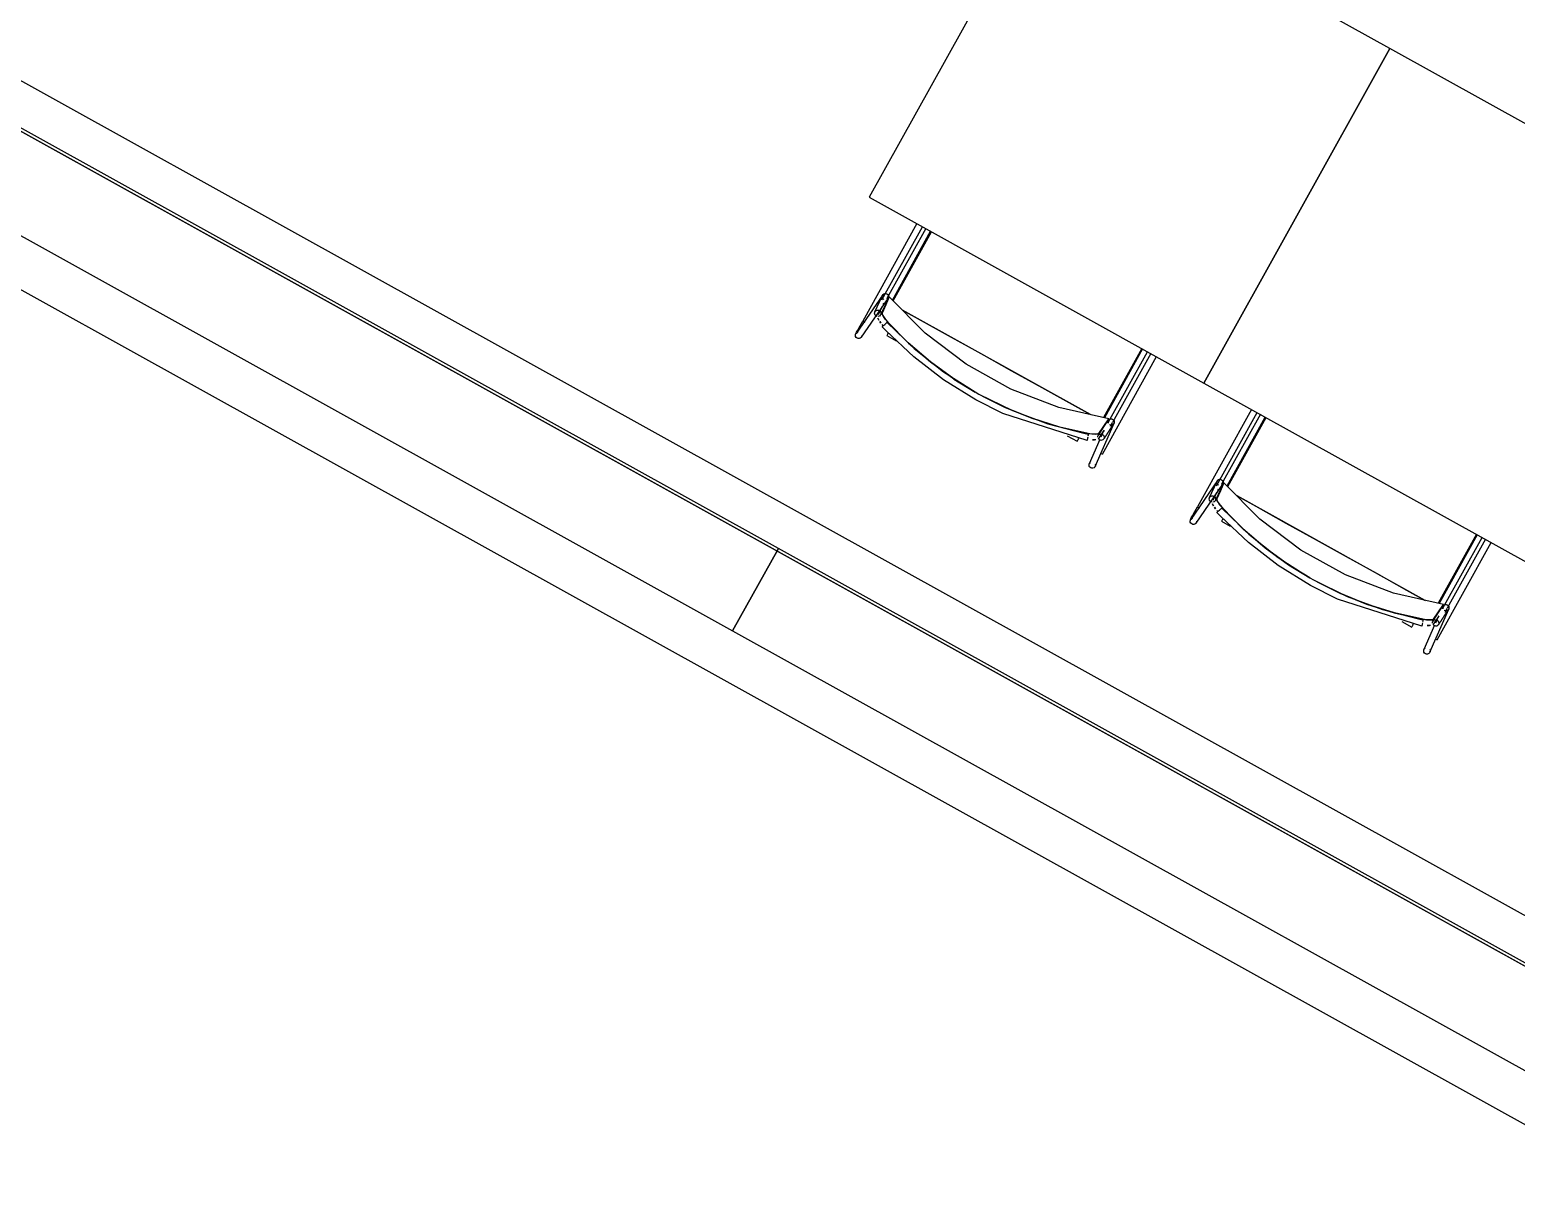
# Model space of a CAD drawing. Header units: metres. Extents: x 2.3 to 42.8, y 0.9 to 31.9.
# Drawn here: x 33 to 33.994, y 18.537 to 19.315 of the extents above; entities that cross this region are included whole.
import ezdxf

# ---------------------------------------------------------------- set-up
doc = ezdxf.new("R2010")
doc.units = ezdxf.units.M
doc.layers.add('ARREDI', color=9, linetype='Continuous')
doc.layers.add('PARETI_STRUTTURE', color=7, linetype='Continuous')

msp = doc.modelspace()

# ---------------------------------------------------------------- linework, layer by layer
at = {"layer": 'ARREDI'}
for points in [[(32.69575, 19.34302), (32.72633, 19.39811), (31.9518, 19.82815), (31.92122, 19.77308), (32.69575, 19.34302), (33.47028, 18.91297), (33.50086, 18.96805), (32.72633, 19.39811)], [(33.68591, 19.4266), (33.56168, 19.20285), (33.78543, 19.07861), (33.90966, 19.30236)], [(33.90967, 19.30236), (33.78543, 19.07861), (34.00918, 18.95438), (34.13342, 19.17813)], [(34.20671, 18.50407), (34.23729, 18.55916), (33.50086, 18.96805), (33.47028, 18.91298)]]:
    msp.add_lwpolyline(points, close=True, dxfattribs=at)
for points in [[(33.57715, 19.13408), (33.60269, 19.18008)], [(33.71519, 19.04491), (33.71849, 19.04981), (33.72178, 19.05473), (33.68839, 19.06227), (33.65638, 19.07448), (33.62641, 19.09113), (33.59912, 19.11184), (33.57506, 19.13619), (33.57263, 19.13081), (33.57021, 19.12541), (33.57034, 19.12454), (33.57112, 19.12302), (33.57242, 19.12113), (33.574, 19.11927)], [(33.57129, 19.13454), (33.57072, 19.13504), (33.57036, 19.13569), (33.57023, 19.13643), (33.57038, 19.13716), (33.57061, 19.13759), (33.57062, 19.13761), (33.57076, 19.1378), (33.57134, 19.13826), (33.57205, 19.1385)], [(33.57099, 19.13128), (33.57138, 19.13215)], [(33.57205, 19.1385), (33.5728, 19.13848), (33.5735, 19.13821), (33.57407, 19.13771), (33.57443, 19.13705), (33.57455, 19.13632), (33.57442, 19.13558)], [(33.5733, 19.13473), (33.57507, 19.13619)], [(33.56692, 19.1232), (33.56621, 19.12346), (33.56564, 19.12395), (33.56528, 19.12459), (33.56515, 19.12531), (33.56515, 19.12538), (33.56529, 19.12603), (33.56535, 19.12617), (33.56567, 19.12666), (33.56625, 19.12711), (33.56696, 19.12735)], [(33.56696, 19.12735), (33.56771, 19.12734), (33.56842, 19.12706), (33.56899, 19.12659), (33.56935, 19.12593), (33.56947, 19.12521), (33.56934, 19.1245), (33.56928, 19.12436), (33.56896, 19.12388), (33.56838, 19.12342), (33.56767, 19.12318)], [(33.56791, 19.12439), (33.56966, 19.12832), (33.57034, 19.12984)], [(33.57399, 19.11927), (33.57235, 19.12123), (33.57106, 19.12309), (33.57031, 19.12456), (33.5702, 19.12542)], [(33.5838, 19.12735), (33.59632, 19.12039), (33.61644, 19.10922), (33.63662, 19.09802), (33.65682, 19.08679), (33.67702, 19.07559), (33.69713, 19.06442), (33.70966, 19.05746)], [(33.70964, 19.05747), (33.58381, 19.12734)], [(33.55491, 19.10829), (33.55416, 19.1083), (33.55347, 19.10858), (33.5529, 19.10908), (33.55254, 19.10973), (33.55241, 19.11047), (33.55255, 19.1112), (33.55279, 19.11164), (33.55279, 19.11165), (33.55294, 19.11184), (33.55352, 19.1123), (33.55423, 19.11254)], [(33.55729, 19.12005), (33.55728, 19.12007), (33.55732, 19.12004), (33.55758, 19.11989), (33.55803, 19.11964)], [(33.55803, 19.11964), (33.55861, 19.11932)], [(33.56735, 19.12208), (33.5681, 19.12061)], [(33.56814, 19.12056), (33.56738, 19.12206)], [(33.56945, 19.11867), (33.56866, 19.11981)], [(33.56866, 19.11979), (33.56938, 19.11875)], [(33.57099, 19.11684), (33.57029, 19.11767)], [(33.57038, 19.11631), (33.57036, 19.11629)], [(33.57039, 19.11632), (33.5706, 19.1165), (33.57098, 19.11683), (33.57148, 19.11728), (33.57203, 19.11778), (33.57257, 19.11828)], [(33.57258, 19.11827), (33.57305, 19.1187), (33.5734, 19.11901), (33.57357, 19.11916)], [(33.57447, 19.11227), (33.57411, 19.11162), (33.57379, 19.11105), (33.57355, 19.11062), (33.57343, 19.11039)], [(33.61814, 19.08136), (33.60248, 19.09274), (33.5877, 19.10543), (33.57399, 19.11927)], [(33.57409, 19.11916), (33.58777, 19.10535), (33.60254, 19.0927), (33.61815, 19.08137)], [(33.55673, 19.11036), (33.55659, 19.10962), (33.55636, 19.10919), (33.55636, 19.10918), (33.5562, 19.10899), (33.55562, 19.10853), (33.55491, 19.10829)], [(33.74442, 19.10138), (33.71888, 19.05538)], [(33.63252, 19.07259), (33.61826, 19.08128)], [(33.61829, 19.08126), (33.63251, 19.07259)], [(33.65202, 19.06252), (33.63742, 19.06986)], [(33.63743, 19.06986), (33.65198, 19.06253)], [(33.65255, 19.06227), (33.67033, 19.05505), (33.68889, 19.04922), (33.70783, 19.0449)], [(33.70798, 19.04487), (33.68899, 19.04919), (33.67039, 19.05502), (33.65259, 19.06226)], [(33.72178, 19.05473), (33.72137, 19.05174), (33.72178, 19.05473)], [(33.7216, 19.05386), (33.72214, 19.05437), (33.72284, 19.05465), (33.72359, 19.05469), (33.72431, 19.05447), (33.72491, 19.05402), (33.72532, 19.0534)], [(33.72532, 19.0534), (33.72549, 19.05268), (33.7254, 19.05193), (33.72532, 19.0517), (33.72532, 19.05169), (33.72507, 19.05127), (33.72453, 19.05076), (33.72384, 19.05047), (33.72309, 19.05043), (33.72236, 19.05065)], [(33.8009, 19.00985), (33.82644, 19.05585)], [(33.70811, 19.04446), (33.70806, 19.04424), (33.70798, 19.04378), (33.70787, 19.04316)], [(33.70798, 19.04487), (33.71039, 19.04453), (33.71269, 19.04442), (33.71438, 19.04455), (33.71519, 19.04492)], [(33.71521, 19.04491), (33.71443, 19.04455), (33.71278, 19.04441), (33.71051, 19.0445), (33.70799, 19.04487)], [(33.71446, 19.0423), (33.71455, 19.04304), (33.71478, 19.04356), (33.71488, 19.04369), (33.7154, 19.04419), (33.71541, 19.04419), (33.71609, 19.04447), (33.71683, 19.04449), (33.71755, 19.04426), (33.71815, 19.0438), (33.71855, 19.04317)], [(33.71743, 19.0452), (33.71464, 19.04108)], [(33.71855, 19.04318), (33.71873, 19.04246), (33.71865, 19.04172), (33.7184, 19.04119), (33.71832, 19.04105), (33.71783, 19.0406), (33.71779, 19.04057), (33.71711, 19.04029), (33.71636, 19.04026), (33.71565, 19.04048), (33.71505, 19.04094)], [(33.71876, 19.04719), (33.71796, 19.04599)], [(33.70074, 19.0397), (33.70086, 19.03994), (33.7011, 19.04035), (33.70142, 19.04094), (33.70178, 19.04158)], [(33.70775, 19.04243), (33.70762, 19.04169), (33.70751, 19.04104), (33.70742, 19.04054), (33.70737, 19.04026), (33.70737, 19.04022), (33.70737, 19.04025), (33.70742, 19.04047)], [(33.71303, 19.04066), (33.71217, 19.04059), (33.71092, 19.04064)], [(33.71093, 19.04064), (33.71223, 19.04057)], [(33.70874, 19.02288), (33.70858, 19.0236), (33.70866, 19.02435), (33.70874, 19.02457), (33.70874, 19.02458), (33.70899, 19.025), (33.70953, 19.02551)], [(33.71271, 19.02455), (33.71288, 19.02382), (33.7128, 19.02307), (33.71271, 19.02285), (33.71271, 19.02284), (33.71246, 19.02242), (33.71192, 19.02191), (33.71123, 19.02162), (33.71048, 19.02157), (33.70975, 19.0218), (33.70916, 19.02225), (33.70874, 19.02288)], [(33.71614, 19.03185), (33.71673, 19.03153)], [(33.71673, 19.03152), (33.71717, 19.03127), (33.71744, 19.03113)], [(33.71748, 19.0311), (33.71747, 19.03112)], [(33.79504, 19.0103), (33.79447, 19.0108), (33.79411, 19.01145), (33.79398, 19.01219), (33.79414, 19.01293), (33.79436, 19.01336), (33.79437, 19.01337), (33.79451, 19.01356), (33.79509, 19.01402), (33.7958, 19.01426)], [(33.79581, 19.01426), (33.79656, 19.01425), (33.79725, 19.01397), (33.79782, 19.01347), (33.79818, 19.01282), (33.79831, 19.01208), (33.79817, 19.01135)], [(33.79067, 18.99896), (33.78996, 18.99922), (33.78939, 18.99971), (33.78903, 19.00035), (33.7889, 19.00107), (33.7889, 19.00114), (33.78904, 19.00179), (33.7891, 19.00193), (33.78942, 19.00242), (33.79, 19.00288), (33.79071, 19.00311)], [(33.79071, 19.00311), (33.79146, 19.0031), (33.79217, 19.00282), (33.79274, 19.00235), (33.7931, 19.0017), (33.79323, 19.00097), (33.79309, 19.00027), (33.79303, 19.00013), (33.79271, 18.99964), (33.79213, 18.99918), (33.79142, 18.99895)], [(33.79166, 19.00016), (33.79341, 19.00409), (33.7941, 19.0056)], [(33.93894, 18.92067), (33.94224, 18.92558), (33.94554, 18.93049), (33.91215, 18.93804), (33.88013, 18.95024), (33.85016, 18.9669), (33.82287, 18.9876), (33.79881, 19.01195), (33.79638, 19.00658), (33.79397, 19.00117), (33.79409, 19.0003), (33.79487, 18.99879), (33.79617, 18.9969), (33.79776, 18.99504)], [(33.79474, 19.00704), (33.79513, 19.00792)], [(33.79705, 19.0105), (33.79882, 19.01195)], [(33.80755, 19.00311), (33.82008, 18.99615), (33.84019, 18.98499), (33.86037, 18.97378), (33.88058, 18.96256), (33.90077, 18.95135), (33.92088, 18.94018), (33.93341, 18.93322)], [(33.9334, 18.93323), (33.80756, 19.00311)], [(33.78104, 18.99581), (33.78103, 18.99583), (33.78108, 18.9958), (33.78133, 18.99565), (33.78178, 18.9954)], [(33.78178, 18.9954), (33.78237, 18.99508)], [(33.7911, 18.99784), (33.79185, 18.99637)], [(33.79189, 18.99632), (33.79113, 18.99782)], [(33.7932, 18.99443), (33.79241, 18.99557)], [(33.79241, 18.99556), (33.79313, 18.99451)], [(33.79774, 18.99503), (33.7961, 18.99699), (33.79481, 18.99885), (33.79406, 19.00032), (33.79395, 19.00118)], [(33.79474, 18.9926), (33.79404, 18.99344)], [(33.79415, 18.99208), (33.79435, 18.99226), (33.79473, 18.9926), (33.79523, 18.99304), (33.79579, 18.99354), (33.79633, 18.99404)], [(33.79633, 18.99403), (33.7968, 18.99446), (33.79715, 18.99477), (33.79732, 18.99492)], [(33.85627, 18.94835), (33.84201, 18.95705), (33.82623, 18.9685), (33.81144, 18.9812), (33.79775, 18.99503)], [(33.79784, 18.99492), (33.81152, 18.98111), (33.82629, 18.96846), (33.84204, 18.95702), (33.85626, 18.94835)], [(33.77867, 18.98405), (33.77792, 18.98406), (33.77722, 18.98434), (33.77665, 18.98484), (33.77629, 18.9855), (33.77617, 18.98623), (33.77631, 18.98697), (33.77654, 18.9874), (33.77654, 18.98741), (33.77669, 18.98761), (33.77728, 18.98806), (33.77799, 18.9883)], [(33.78048, 18.98612), (33.78034, 18.98539), (33.78011, 18.98496), (33.78011, 18.98494), (33.77996, 18.98475), (33.77937, 18.98429), (33.77866, 18.98406)], [(33.79413, 18.99207), (33.79411, 18.99205)], [(33.79822, 18.98803), (33.79786, 18.98738), (33.79754, 18.98681), (33.7973, 18.98638), (33.79718, 18.98616)], [(33.96817, 18.97715), (33.94263, 18.93115)], [(33.86118, 18.94563), (33.87574, 18.93829)], [(33.87577, 18.93828), (33.86118, 18.94563)], [(33.87631, 18.93803), (33.89409, 18.93081), (33.91264, 18.92498), (33.93159, 18.92066)], [(33.93173, 18.92063), (33.91275, 18.92495), (33.89415, 18.93078), (33.87634, 18.93802)], [(33.94553, 18.93049), (33.94512, 18.92751), (33.94553, 18.93049)], [(33.94535, 18.92962), (33.9459, 18.93013), (33.94659, 18.93041), (33.94734, 18.93045), (33.94806, 18.93023), (33.94866, 18.92979), (33.94908, 18.92916)], [(33.94907, 18.92916), (33.94924, 18.92844), (33.94916, 18.92769), (33.94907, 18.92747), (33.94907, 18.92745), (33.94882, 18.92704), (33.94828, 18.92652), (33.94759, 18.92623), (33.94684, 18.92619), (33.94612, 18.92641)], [(33.92449, 18.91546), (33.92462, 18.9157), (33.92485, 18.91612), (33.92517, 18.9167), (33.92553, 18.91734)], [(33.9315, 18.91819), (33.93138, 18.91745), (33.93127, 18.9168), (33.93117, 18.9163), (33.93113, 18.91602), (33.93113, 18.91598), (33.93113, 18.91601), (33.93117, 18.91623)], [(33.93186, 18.92023), (33.93182, 18.92), (33.93173, 18.91955), (33.93162, 18.91892)], [(33.93173, 18.92064), (33.93415, 18.92029), (33.93644, 18.92018), (33.93813, 18.92032), (33.93894, 18.92068)], [(33.93896, 18.92067), (33.93818, 18.92031), (33.93653, 18.92017), (33.93427, 18.92027), (33.93174, 18.92063)], [(33.93678, 18.91642), (33.93592, 18.91635), (33.93467, 18.91641)], [(33.93468, 18.9164), (33.93599, 18.91633)], [(33.93822, 18.91806), (33.9383, 18.9188), (33.93854, 18.91933), (33.93863, 18.91945), (33.93915, 18.91995), (33.93916, 18.91995), (33.93984, 18.92023), (33.94058, 18.92026), (33.94129, 18.92002), (33.9419, 18.91956), (33.9423, 18.91894)], [(33.94252, 18.92295), (33.94171, 18.92175), (33.93839, 18.91685)], [(33.9423, 18.91894), (33.94249, 18.91822), (33.9424, 18.91748), (33.94215, 18.91696), (33.94207, 18.91682), (33.94158, 18.91636), (33.94154, 18.91633), (33.94086, 18.91605), (33.94011, 18.91603), (33.9394, 18.91625), (33.9388, 18.91671)], [(33.9399, 18.90761), (33.94048, 18.90729)], [(33.94048, 18.90729), (33.94093, 18.90704), (33.94119, 18.9069)], [(33.94124, 18.90687), (33.94122, 18.90688)], [(33.93249, 18.89864), (33.93233, 18.89936), (33.93241, 18.90011), (33.93249, 18.90033), (33.93249, 18.90035), (33.93274, 18.90076), (33.93329, 18.90128)], [(33.93646, 18.90031), (33.93663, 18.89959), (33.93655, 18.89884), (33.93646, 18.89862), (33.93646, 18.8986), (33.93621, 18.89819), (33.93567, 18.89767), (33.93498, 18.89738), (33.93423, 18.89734), (33.93351, 18.89756), (33.93291, 18.89802), (33.93249, 18.89864)]]:
    msp.add_lwpolyline(points, dxfattribs=at)
at = {"layer": 'PARETI_STRUTTURE'}
for points in [[(34.22591, 18.59703), (31.9652, 19.85228)], [(34.23739, 18.55688), (31.95086, 19.82646)], [(31.95086, 19.82646), (34.21157, 18.57121)], [(31.38989, 18.81614), (31.90595, 19.74557), (34.16666, 18.49032)], [(33.59345, 19.18521), (33.55728, 19.12006)], [(33.57008, 19.13419), (33.59724, 19.18311)], [(33.5994, 19.18191), (33.57343, 19.13513)], [(33.57756, 19.13366), (33.60319, 19.1798)], [(33.57061, 19.1376), (33.55279, 19.11164)], [(33.55636, 19.10919), (33.57419, 19.13515)], [(33.56535, 19.12617), (33.57037, 19.1368)], [(33.57429, 19.13494), (33.57423, 19.13482), (33.57418, 19.13471), (33.57412, 19.13458), (33.57407, 19.13447), (33.57401, 19.13435), (33.57396, 19.13424), (33.5739, 19.13411), (33.57385, 19.134), (33.57379, 19.13387), (33.57373, 19.13376), (33.57368, 19.13364), (33.57361, 19.13353), (33.57355, 19.1334), (33.5735, 19.13328), (33.57344, 19.13317), (33.57339, 19.13304), (33.57333, 19.13293), (33.57328, 19.1328), (33.57322, 19.13269), (33.57316, 19.13257), (33.57311, 19.13246), (33.57305, 19.13233), (33.573, 19.13222), (33.57294, 19.1321), (33.57289, 19.13199), (33.57283, 19.13186), (33.57278, 19.13175), (33.57272, 19.13162), (33.57266, 19.1315), (33.57261, 19.13139), (33.57255, 19.13126), (33.5725, 19.13115), (33.57244, 19.13103), (33.57239, 19.13092), (33.57233, 19.13079), (33.57226, 19.13068), (33.57221, 19.13055), (33.57215, 19.13044), (33.5721, 19.13032), (33.57204, 19.13021), (33.57198, 19.13008), (33.57193, 19.12996), (33.57187, 19.12985), (33.57182, 19.12972), (33.57176, 19.12961), (33.57171, 19.12949), (33.57165, 19.12937), (33.5716, 19.12925), (33.57154, 19.12914), (33.57148, 19.12901), (33.57143, 19.1289), (33.57137, 19.12878), (33.57132, 19.12867), (33.57126, 19.12854), (33.57121, 19.12843), (33.57115, 19.1283), (33.5711, 19.12818), (33.57104, 19.12807), (33.57098, 19.12794), (33.57093, 19.12783), (33.57086, 19.12771), (33.5708, 19.1276), (33.57075, 19.12747), (33.57069, 19.12736), (33.57064, 19.12724), (33.57058, 19.12712), (33.57053, 19.127), (33.57047, 19.12689), (33.57041, 19.12676), (33.57036, 19.12664), (33.5703, 19.12653), (33.57025, 19.1264), (33.57019, 19.12629), (33.57014, 19.12617), (33.57008, 19.12605), (33.57003, 19.12593), (33.56997, 19.12582), (33.56991, 19.12569), (33.56986, 19.12558), (33.5698, 19.12546), (33.56975, 19.12535), (33.56969, 19.12522), (33.56964, 19.12511), (33.56958, 19.12499), (33.56951, 19.12486), (33.56946, 19.12475), (33.5694, 19.12462), (33.56935, 19.12451), (33.56929, 19.12439), (33.56928, 19.12436)], [(33.56965, 19.12833), (33.56873, 19.12669)], [(33.55261, 19.11142), (33.55322, 19.11261), (33.55397, 19.11404), (33.55554, 19.1169), (33.55728, 19.12006)], [(33.63285, 19.06742), (33.61138, 19.08078), (33.59135, 19.09621), (33.57296, 19.11354), (33.57036, 19.11629)], [(33.57359, 19.11918), (33.59163, 19.10169), (33.6113, 19.08614), (33.63244, 19.07262), (33.63495, 19.0712)], [(33.57341, 19.11036), (33.57964, 19.1069)], [(33.71748, 19.0311), (33.75365, 19.09626)], [(33.74392, 19.10166), (33.7183, 19.05552)], [(33.72144, 19.05225), (33.7477, 19.09955)], [(33.74987, 19.09836), (33.72425, 19.0522)], [(33.70737, 19.04022), (33.65091, 19.05831), (33.63285, 19.06742)], [(33.63495, 19.07121), (33.65745, 19.06015), (33.68095, 19.05141), (33.70519, 19.04507), (33.7081, 19.04448)], [(33.71479, 19.04356), (33.72112, 19.05341)], [(33.72135, 19.05343), (33.72092, 19.05244)], [(33.8172, 19.06097), (33.78102, 18.99582)], [(33.79383, 19.00995), (33.82099, 19.05887)], [(33.82315, 19.05767), (33.79718, 19.01089)], [(33.80132, 19.00942), (33.82694, 19.05556)], [(33.69404, 19.04338), (33.70072, 19.03967)], [(33.71271, 19.02284), (33.72532, 19.05169)], [(33.71836, 19.04659), (33.7165, 19.04232)], [(33.71743, 19.04502), (33.71797, 19.04599)], [(33.72532, 19.0517), (33.72477, 19.05108), (33.7247, 19.05096), (33.72463, 19.05085), (33.72456, 19.05074), (33.72448, 19.05063), (33.72441, 19.05052), (33.72434, 19.05042), (33.72427, 19.05031), (33.7242, 19.0502), (33.72413, 19.05009), (33.72406, 19.04998), (33.72399, 19.04987), (33.72392, 19.04976), (33.72384, 19.04965), (33.72377, 19.04953), (33.7237, 19.04942), (33.72363, 19.04931), (33.72356, 19.0492), (33.72349, 19.04909), (33.72342, 19.04898), (33.72335, 19.04887), (33.72328, 19.04876), (33.72321, 19.04865), (33.72313, 19.04853), (33.72306, 19.04844), (33.72299, 19.04833), (33.72292, 19.04821), (33.72285, 19.0481), (33.72278, 19.04799), (33.72271, 19.04788), (33.72264, 19.04777), (33.72257, 19.04766), (33.72249, 19.04755), (33.72242, 19.04744), (33.72235, 19.04733), (33.72228, 19.04721), (33.72221, 19.0471), (33.72214, 19.04699), (33.72207, 19.04688), (33.722, 19.04677), (33.72194, 19.04666), (33.72185, 19.04655), (33.72178, 19.04645), (33.72171, 19.04634), (33.72164, 19.04623), (33.72157, 19.04612), (33.7215, 19.04601), (33.72144, 19.0459), (33.72137, 19.04578), (33.7213, 19.04567), (33.72121, 19.04556), (33.72114, 19.04545), (33.72107, 19.04534), (33.721, 19.04523), (33.72094, 19.04512), (33.72087, 19.04501), (33.7208, 19.0449), (33.72073, 19.04478), (33.72066, 19.04467), (33.72059, 19.04458), (33.7205, 19.04446), (33.72044, 19.04435), (33.72037, 19.04424), (33.7203, 19.04413), (33.72023, 19.04402), (33.72016, 19.04391), (33.72009, 19.0438), (33.72002, 19.04369), (33.71995, 19.04358), (33.71987, 19.04346), (33.7198, 19.04335), (33.71973, 19.04324), (33.71966, 19.04313), (33.71959, 19.04302), (33.71952, 19.04291), (33.71945, 19.0428), (33.71938, 19.04269), (33.71931, 19.04259), (33.71923, 19.04248), (33.71916, 19.04237), (33.71909, 19.04226), (33.71902, 19.04215), (33.71895, 19.04203), (33.71888, 19.04192), (33.71881, 19.04181), (33.71874, 19.0417), (33.71867, 19.04159), (33.71859, 19.04148), (33.71852, 19.04137), (33.71845, 19.04126), (33.71841, 19.04119)], [(33.72414, 19.05201), (33.72271, 19.04944)], [(33.71585, 19.04083), (33.70875, 19.02458)], [(33.79436, 19.01336), (33.77654, 18.9874)], [(33.78011, 18.98495), (33.79794, 19.01091)], [(33.7891, 19.00194), (33.79413, 19.01256)], [(33.7934, 19.00409), (33.79249, 19.00245)], [(33.79804, 19.01071), (33.79799, 19.01058), (33.79793, 19.01047), (33.79787, 19.01035), (33.79782, 19.01023), (33.79776, 19.01011), (33.79771, 19.01), (33.79765, 19.00987), (33.7976, 19.00976), (33.79754, 19.00964), (33.79749, 19.00953), (33.79743, 19.0094), (33.79737, 19.00929), (33.7973, 19.00916), (33.79725, 19.00904), (33.79719, 19.00893), (33.79714, 19.0088), (33.79708, 19.00869), (33.79703, 19.00857), (33.79697, 19.00846), (33.79692, 19.00833), (33.79686, 19.00822), (33.7968, 19.0081), (33.79675, 19.00798), (33.79669, 19.00786), (33.79664, 19.00775), (33.79658, 19.00762), (33.79653, 19.00751), (33.79647, 19.00739), (33.79642, 19.00726), (33.79636, 19.00715), (33.7963, 19.00703), (33.79625, 19.00691), (33.79619, 19.00679), (33.79614, 19.00668), (33.79608, 19.00655), (33.79603, 19.00644), (33.79596, 19.00632), (33.7959, 19.00621), (33.79585, 19.00608), (33.79579, 19.00597), (33.79574, 19.00585), (33.79568, 19.00572), (33.79562, 19.00561), (33.79557, 19.00548), (33.79551, 19.00537), (33.79546, 19.00525), (33.7954, 19.00514), (33.79535, 19.00501), (33.79529, 19.0049), (33.79524, 19.00478), (33.79518, 19.00466), (33.79512, 19.00454), (33.79507, 19.00443), (33.79501, 19.0043), (33.79496, 19.00418), (33.7949, 19.00407), (33.79485, 19.00394), (33.79479, 19.00383), (33.79474, 19.00371), (33.79468, 19.0036), (33.79461, 19.00347), (33.79455, 19.00336), (33.7945, 19.00323), (33.79444, 19.00312), (33.79439, 19.003), (33.79433, 19.00289), (33.79428, 19.00276), (33.79422, 19.00265), (33.79417, 19.00253), (33.79411, 19.0024), (33.79405, 19.00229), (33.794, 19.00216), (33.79394, 19.00205), (33.79389, 19.00193), (33.79383, 19.00182), (33.79378, 19.00169), (33.79372, 19.00158), (33.79367, 19.00146), (33.79361, 19.00135), (33.79355, 19.00122), (33.7935, 19.00111), (33.79344, 19.00098), (33.79339, 19.00087), (33.79333, 19.00075), (33.79326, 19.00062), (33.79321, 19.00051), (33.79315, 19.00039), (33.7931, 19.00028), (33.79304, 19.00015), (33.79303, 19.00012)], [(33.77636, 18.98718), (33.77697, 18.98838), (33.77772, 18.98981), (33.77929, 18.99267), (33.78103, 18.99582)], [(33.79734, 18.99494), (33.81538, 18.97745), (33.83505, 18.9619), (33.85619, 18.94838), (33.8587, 18.94697)], [(33.8566, 18.94318), (33.83513, 18.95654), (33.8151, 18.97197), (33.79671, 18.98931), (33.79411, 18.99206)], [(33.79716, 18.98612), (33.80288, 18.98294)], [(33.96768, 18.97742), (33.94205, 18.93128)], [(33.94519, 18.92801), (33.97146, 18.97531)], [(33.97362, 18.97412), (33.948, 18.92797)], [(33.94124, 18.90687), (33.9774, 18.97202)], [(33.8587, 18.94697), (33.8812, 18.93591), (33.9047, 18.92718), (33.92894, 18.92083), (33.93186, 18.92025)], [(33.93112, 18.91598), (33.87466, 18.93408), (33.85661, 18.94319)], [(33.93646, 18.89861), (33.94907, 18.92745)], [(33.93854, 18.91933), (33.94487, 18.92918)], [(33.94908, 18.92746), (33.94852, 18.92684), (33.94845, 18.92673), (33.94838, 18.92662), (33.94831, 18.92651), (33.94823, 18.9264), (33.94816, 18.92628), (33.94809, 18.92619), (33.94802, 18.92608), (33.94795, 18.92596), (33.94788, 18.92585), (33.94781, 18.92574), (33.94774, 18.92563), (33.94767, 18.92552), (33.9476, 18.92541), (33.94752, 18.9253), (33.94745, 18.92519), (33.94738, 18.92508), (33.94731, 18.92496), (33.94724, 18.92485), (33.94717, 18.92474), (33.9471, 18.92463), (33.94703, 18.92452), (33.94696, 18.92441), (33.94688, 18.9243), (33.94681, 18.9242), (33.94674, 18.92409), (33.94667, 18.92398), (33.9466, 18.92387), (33.94653, 18.92376), (33.94646, 18.92365), (33.94639, 18.92353), (33.94633, 18.92342), (33.94624, 18.92331), (33.94617, 18.9232), (33.9461, 18.92309), (33.94603, 18.92298), (33.94596, 18.92287), (33.94589, 18.92276), (33.94583, 18.92265), (33.94576, 18.92253), (33.94569, 18.92242), (33.9456, 18.92231), (33.94553, 18.92221), (33.94546, 18.9221), (33.94539, 18.92199), (33.94533, 18.92188), (33.94526, 18.92177), (33.94519, 18.92166), (33.94512, 18.92155), (33.94505, 18.92144), (33.94496, 18.92133), (33.94489, 18.92121), (33.94483, 18.9211), (33.94476, 18.92099), (33.94469, 18.92088), (33.94462, 18.92077), (33.94455, 18.92066), (33.94448, 18.92055), (33.94441, 18.92044), (33.94434, 18.92034), (33.94426, 18.92023), (33.94419, 18.92012), (33.94412, 18.92001), (33.94405, 18.9199), (33.94398, 18.91978), (33.94391, 18.91967), (33.94384, 18.91956), (33.94377, 18.91945), (33.9437, 18.91934), (33.94362, 18.91923), (33.94355, 18.91912), (33.94348, 18.91901), (33.94341, 18.9189), (33.94334, 18.91878), (33.94327, 18.91867), (33.9432, 18.91856), (33.94313, 18.91845), (33.94306, 18.91835), (33.94298, 18.91824), (33.94291, 18.91813), (33.94284, 18.91802), (33.94277, 18.91791), (33.9427, 18.9178), (33.94263, 18.91769), (33.94256, 18.91758), (33.94249, 18.91746), (33.94242, 18.91735), (33.94234, 18.91724), (33.94227, 18.91713), (33.9422, 18.91702), (33.94216, 18.91695)], [(33.9451, 18.92919), (33.94467, 18.92821)], [(33.94789, 18.92777), (33.94646, 18.9252)], [(33.9178, 18.91914), (33.92448, 18.91543)], [(33.9396, 18.9166), (33.9325, 18.90035)], [(33.94211, 18.92235), (33.94025, 18.91809)], [(33.9408, 18.9201), (33.9413, 18.921)]]:
    msp.add_lwpolyline(points, dxfattribs=at)
for points in [[(32.69575, 19.34302), (33.47028, 18.91297), (33.50086, 18.96805), (32.72633, 19.39811)], [(34.20671, 18.50407), (34.23729, 18.55916), (33.50086, 18.96805), (33.47028, 18.91298)]]:
    msp.add_lwpolyline(points, close=True, dxfattribs=at)

doc.saveas('drawing.dxf')
